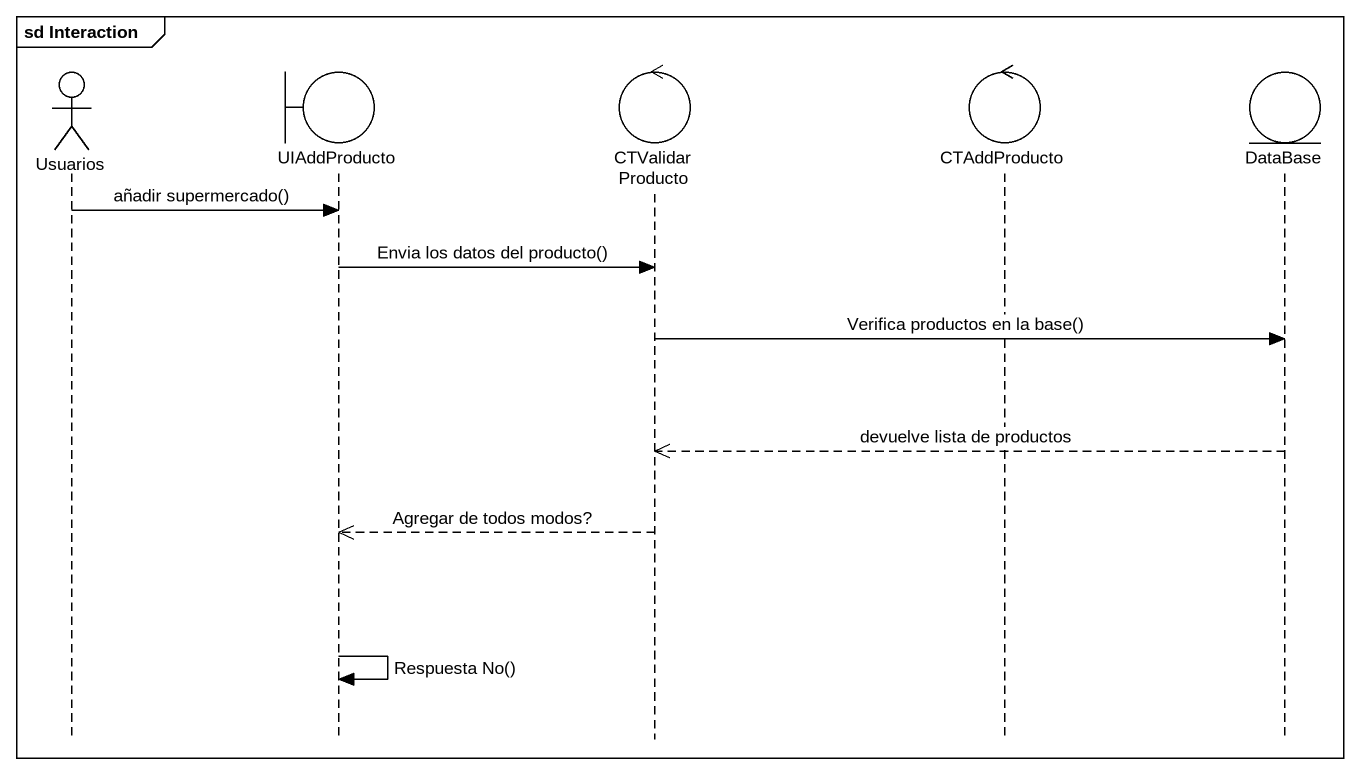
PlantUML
@startuml
mainframe sd Interaction
hide footbox
actor Usuarios
boundary UIAddProducto
control CTValidarProducto
control CTAddProducto
entity "DataBase" as DataBase_

Usuarios -> UIAddProducto : añadir supermercado()
UIAddProducto -> CTValidarProducto : Envia los datos del producto()
CTValidarProducto -> DataBase_ : Verifica productos en la base()
DataBase_ -->> CTValidarProducto : devuelve lista de productos
CTValidarProducto -->> UIAddProducto : Agregar de todos modos?
UIAddProducto -> UIAddProducto : Respuesta No()
@enduml
